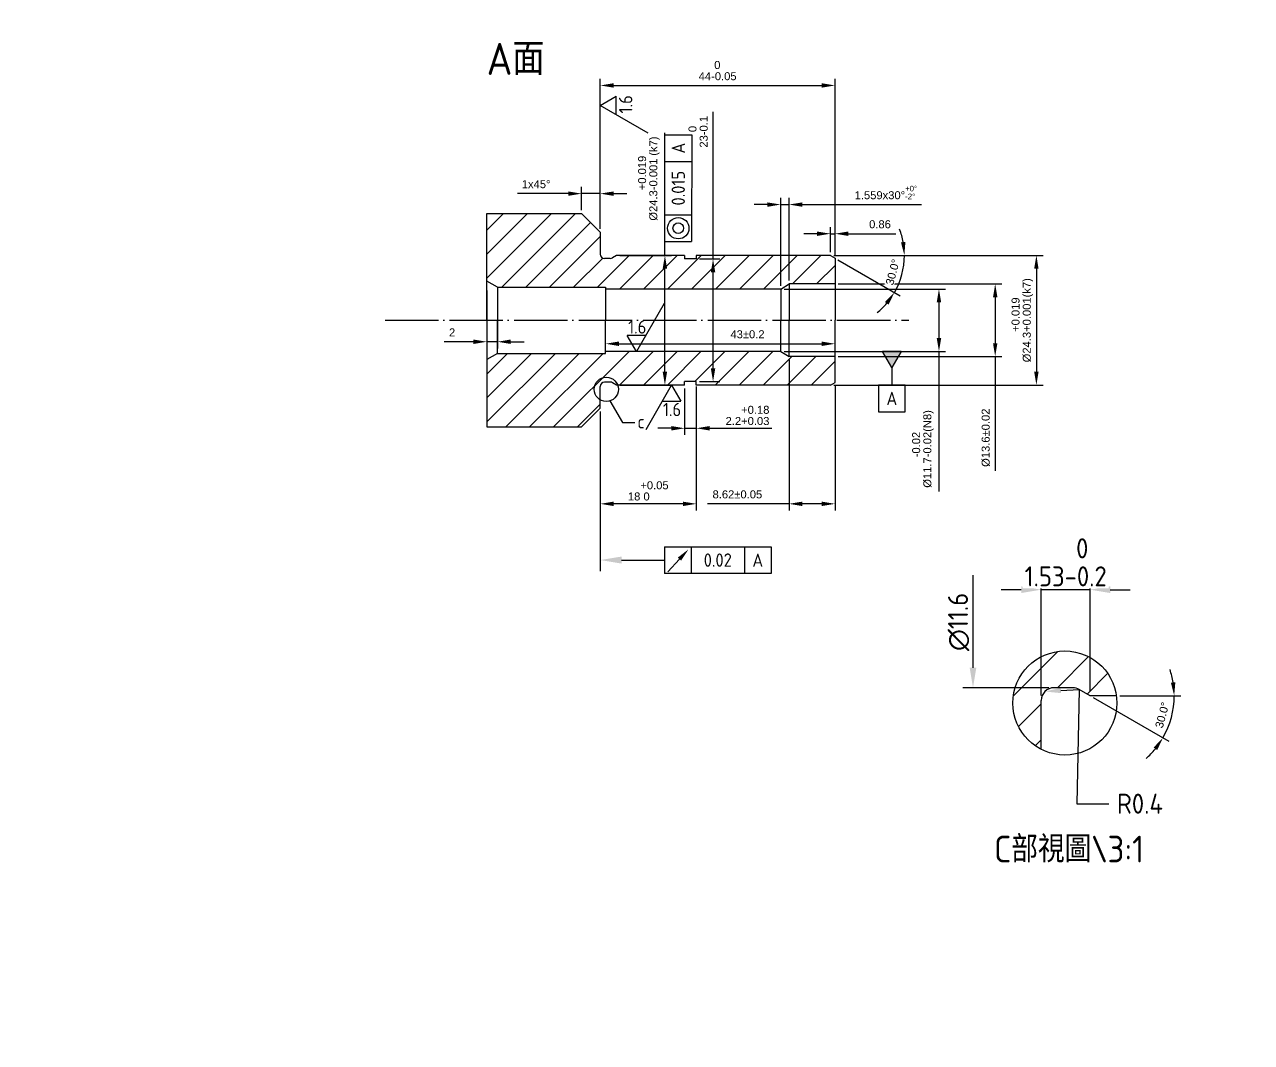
# Model space of a CAD drawing. Header units: millimetres. Extents: x -1183 to 2432, y -404 to 1213.
# Drawn here: x 58.1 to 288.1, y 381 to 571.8 of the extents above; entities that cross this region are included whole.
import ezdxf
from ezdxf import colors
from ezdxf.entities.mleader import LeaderData, LeaderLine
from ezdxf.math import Vec2, Vec3

# ---------------------------------------------------------------- set-up
doc = ezdxf.new("R2010")
doc.units = ezdxf.units.MM
doc.linetypes.add('c10', pattern=[12, 10, -1, 0, -1])
for name, color, linetype in [('c10', 1, 'c10'), ('文字', 2, 'Continuous'), ('標註', 3, 'Continuous'), ('細實線', 4, 'Continuous')]:
    doc.layers.add(name, color=color, linetype=linetype)
doc.styles.get("Standard").update_dxf_attribs({"font": 'isocp.shx', "height": 5, "bigfont": 'chineset.shx'})
doc.styles.add('可註解', font='arial.ttf')
doc.dimstyles.new('ISO-25', dxfattribs={"dimtxt": 1.5, "dimasz": 2.5, "dimexe": 1.25, "dimexo": 0.625, "dimgap": 1, "dimtad": 1, "dimdec": 3, "dimdsep": 46, "dimtxsty": '可註解', "dimcen": 2.5, "dimclrd": 3, "dimclre": 3, "dimclrt": 3, "dimadec": 1, "dimazin": 0, "dimtfac": 1, "dimtdec": 3, "dimtmove": 0, "dimatfit": 3, "dimfxl": 1, "dimtfill": 1, "dimtfillclr": 256, "dimarcsym": 0})
pattern_1 = [(45, (-10.52, 198.3113), (-2.245064, 2.245064), [])]

# ---------------------------------------------------------------- blocks, each defined once
blk = doc.blocks.new('*D77')
at = {"layer": '標註', "color": 3, "lineweight": -2, "transparency": 16777216}
for p, q in [((209.18, 529.12), (209.18, 533.82)), ((210.04, 528.62), (210.04, 533.82)), ((206.68, 532.57), (204.18, 532.57)), ((209.18, 532.57), (210.04, 532.57)), ((212.54, 532.57), (221.41, 532.57))]:
    blk.add_line(p, q, dxfattribs=at)
at = {"layer": '標註', "color": 3, "transparency": 16777216}
for points in [[(206.68, 532.98), (206.68, 532.15), (209.18, 532.57)], [(212.54, 532.98), (212.54, 532.15), (210.04, 532.57)]]:
    blk.add_solid(points, dxfattribs=at)
at = {"layer": '標註', "color": 3, "transparency": 16777216, "insert": (218.47, 534.33), "char_height": 1.5, "attachment_point": 5, "style": '可註解', "bg_fill": 3, "box_fill_scale": 1.1, "bg_fill_color": 256, "bg_fill_true_color": 13158600, "bg_fill_transparency": 0}
blk.add_mtext('0.86', dxfattribs=at)
blk = doc.blocks.new('*D78')
at = {"layer": '標註', "color": 3, "lineweight": -2, "transparency": 16777216}
for p, q in [((199.86, 522.82), (199.86, 539.28)), ((201.42, 523.77), (201.42, 539.28)), ((197.36, 538.03), (194.86, 538.03)), ((199.86, 538.03), (201.42, 538.03)), ((203.92, 538.03), (226.24, 538.03))]:
    blk.add_line(p, q, dxfattribs=at)
at = {"layer": '標註', "color": 3, "transparency": 16777216}
for points in [[(197.36, 538.44), (197.36, 537.61), (199.86, 538.03)], [(203.92, 538.44), (203.92, 537.61), (201.42, 538.03)]]:
    blk.add_solid(points, dxfattribs=at)
at = {"layer": '標註', "color": 3, "transparency": 16777216, "insert": (219.58, 540.28), "char_height": 1.5, "attachment_point": 5, "style": '可註解', "bg_fill": 3, "box_fill_scale": 1.1, "bg_fill_color": 256, "bg_fill_true_color": 13158600, "bg_fill_transparency": 0}
blk.add_mtext('1.559x30%%D{\\H0.7x;\\S+0%%D^ -2%%D;}', dxfattribs=at)
blk = doc.blocks.new('*D79')
at = {"layer": '標註', "color": 3, "lineweight": -2, "transparency": 16777216}
for p, q in [((166.04, 533.47), (166.04, 561.61)), ((210.04, 528.62), (210.04, 561.61)), ((168.54, 560.36), (207.54, 560.36))]:
    blk.add_line(p, q, dxfattribs=at)
at = {"layer": '標註', "color": 3, "transparency": 16777216}
for points in [[(168.54, 560.77), (168.54, 559.94), (166.04, 560.36)], [(207.54, 560.77), (207.54, 559.94), (210.04, 560.36)]]:
    blk.add_solid(points, dxfattribs=at)
at = {"layer": '標註', "color": 3, "transparency": 16777216, "insert": (188.04, 563.14), "char_height": 1.5, "attachment_point": 5, "style": '可註解', "bg_fill": 3, "box_fill_scale": 1.1, "bg_fill_color": 256, "bg_fill_true_color": 13158600, "bg_fill_transparency": 0}
blk.add_mtext('44\\S 0^ -0.05;', dxfattribs=at)
blk = doc.blocks.new('*D80')
at = {"layer": '標註', "color": 3, "lineweight": -2, "transparency": 16777216}
for p, q in [((162.54, 536.97), (162.54, 541.33)), ((166.04, 533.47), (166.04, 541.33)), ((160.04, 540.08), (150.52, 540.08)), ((166.04, 540.08), (162.54, 540.08)), ((168.54, 540.08), (171.04, 540.08))]:
    blk.add_line(p, q, dxfattribs=at)
at = {"layer": '標註', "color": 3, "transparency": 16777216}
for points in [[(160.04, 540.49), (160.04, 539.66), (162.54, 540.08)], [(168.54, 540.49), (168.54, 539.66), (166.04, 540.08)]]:
    blk.add_solid(points, dxfattribs=at)
at = {"layer": '標註', "color": 3, "transparency": 16777216, "insert": (154.03, 541.84), "char_height": 1.5, "attachment_point": 5, "style": '可註解', "bg_fill": 3, "box_fill_scale": 1.1, "bg_fill_color": 256, "bg_fill_true_color": 13158600, "bg_fill_transparency": 0}
blk.add_mtext('1x45%%D', dxfattribs=at)
blk = doc.blocks.new('*D81')
at = {"layer": '標註', "color": 3, "lineweight": -2, "transparency": 16777216}
for p, q in [((184.04, 503.9), (184.04, 494.85)), ((181.84, 503.57), (181.84, 494.85)), ((179.34, 496.1), (176.84, 496.1)), ((181.84, 496.1), (184.04, 496.1)), ((186.54, 496.1), (198.23, 496.1))]:
    blk.add_line(p, q, dxfattribs=at)
at = {"layer": '標註', "color": 3, "transparency": 16777216}
for points in [[(179.34, 496.52), (179.34, 495.68), (181.84, 496.1)], [(186.54, 496.52), (186.54, 495.68), (184.04, 496.1)]]:
    blk.add_solid(points, dxfattribs=at)
at = {"layer": '標註', "color": 3, "transparency": 16777216, "insert": (193.64, 498.51), "char_height": 1.5, "attachment_point": 5, "style": '可註解', "bg_fill": 3, "box_fill_scale": 1.1, "bg_fill_color": 256, "bg_fill_true_color": 13158600, "bg_fill_transparency": 0}
blk.add_mtext('2.2\\S+0.18^ +0.03;', dxfattribs=at)
blk = doc.blocks.new('*D82')
at = {"layer": '標註', "color": 3, "lineweight": -2, "transparency": 16777216}
for p, q in [((184.04, 503.57), (184.04, 480.69)), ((166.04, 499.22), (166.04, 480.69)), ((181.54, 481.94), (168.54, 481.94))]:
    blk.add_line(p, q, dxfattribs=at)
at = {"layer": '標註', "color": 3, "transparency": 16777216}
for points in [[(168.54, 482.35), (168.54, 481.52), (166.04, 481.94)], [(181.54, 482.35), (181.54, 481.52), (184.04, 481.94)]]:
    blk.add_solid(points, dxfattribs=at)
at = {"layer": '標註', "color": 3, "transparency": 16777216, "insert": (175.04, 484.36), "char_height": 1.5, "attachment_point": 5, "style": '可註解', "bg_fill": 3, "box_fill_scale": 1.1, "bg_fill_color": 256, "bg_fill_true_color": 13158600, "bg_fill_transparency": 0}
blk.add_mtext('18\\S+0.05^  0;', dxfattribs=at)
blk = doc.blocks.new('*D83')
at = {"layer": '標註', "color": 3, "lineweight": -2, "transparency": 16777216}
for p, q in [((201.42, 508.92), (201.42, 480.69)), ((210.04, 504.07), (210.04, 480.69)), ((201.42, 481.94), (186.17, 481.94)), ((207.54, 481.94), (203.92, 481.94))]:
    blk.add_line(p, q, dxfattribs=at)
at = {"layer": '標註', "color": 3, "transparency": 16777216}
for points in [[(203.92, 482.35), (203.92, 481.52), (201.42, 481.94)], [(207.54, 482.35), (207.54, 481.52), (210.04, 481.94)]]:
    blk.add_solid(points, dxfattribs=at)
at = {"layer": '標註', "color": 3, "transparency": 16777216, "insert": (191.74, 483.7), "char_height": 1.5, "width": 12.7025, "attachment_point": 5, "style": '可註解', "bg_fill": 3, "box_fill_scale": 1.1, "bg_fill_color": 256, "bg_fill_true_color": 13158600, "bg_fill_transparency": 0}
blk.add_mtext('8.62±0.05', dxfattribs=at)
blk = doc.blocks.new('*D84')
at = {"layer": '標註', "color": 3, "lineweight": -2, "transparency": 16777216}
for p, q in [((167.04, 511.12), (167.04, 513.19)), ((210.04, 510.17), (210.04, 513.19)), ((169.54, 511.94), (207.54, 511.94))]:
    blk.add_line(p, q, dxfattribs=at)
at = {"layer": '標註', "color": 3, "transparency": 16777216}
for points in [[(169.54, 512.36), (169.54, 511.52), (167.04, 511.94)], [(207.54, 512.36), (207.54, 511.52), (210.04, 511.94)]]:
    blk.add_solid(points, dxfattribs=at)
at = {"layer": '標註', "color": 3, "transparency": 16777216, "insert": (193.64, 513.71), "char_height": 1.5, "attachment_point": 5, "style": '可註解', "bg_fill": 3, "box_fill_scale": 1.1, "bg_fill_color": 256, "bg_fill_true_color": 13158600, "bg_fill_transparency": 0}
blk.add_mtext('43±0.2', dxfattribs=at)
blk = doc.blocks.new('*D85')
at = {"layer": '標註', "color": 3, "lineweight": -2, "transparency": 16777216}
for p, q in [((144.78, 521.92), (144.78, 511.07)), ((146.78, 521.92), (146.78, 511.07)), ((142.28, 512.32), (136.78, 512.32)), ((146.78, 512.32), (144.78, 512.32)), ((149.28, 512.32), (151.78, 512.32))]:
    blk.add_line(p, q, dxfattribs=at)
at = {"layer": '標註', "color": 3, "transparency": 16777216}
for points in [[(142.28, 512.74), (142.28, 511.9), (144.78, 512.32)], [(149.28, 512.74), (149.28, 511.9), (146.78, 512.32)]]:
    blk.add_solid(points, dxfattribs=at)
at = {"layer": '標註', "color": 3, "transparency": 16777216, "insert": (138.28, 514.07), "char_height": 1.5, "attachment_point": 5, "style": '可註解', "bg_fill": 3, "box_fill_scale": 1.1, "bg_fill_color": 256, "bg_fill_true_color": 13158600, "bg_fill_transparency": 0}
blk.add_mtext('2', dxfattribs=at)
blk = doc.blocks.new('*D86')
at = {"layer": '標註', "color": 3, "lineweight": -2, "transparency": 16777216}
for p, q in [((178.16, 528.5), (178.16, 551.48)), ((169.72, 528.5), (179.41, 528.5)), ((178.16, 506.7), (178.16, 526)), ((169.72, 504.2), (179.41, 504.2))]:
    blk.add_line(p, q, dxfattribs=at)
at = {"layer": '標註', "color": 3, "transparency": 16777216}
for points in [[(177.74, 526), (178.57, 526), (178.16, 528.5)], [(177.74, 506.7), (178.57, 506.7), (178.16, 504.2)]]:
    blk.add_solid(points, dxfattribs=at)
at = {"layer": '標註', "color": 3, "transparency": 16777216, "insert": (175.16, 542.9), "char_height": 1.5, "attachment_point": 5, "rotation": 90, "style": '可註解', "bg_fill": 3, "box_fill_scale": 1.1, "bg_fill_color": 256, "bg_fill_true_color": 13158600, "bg_fill_transparency": 0}
blk.add_mtext('%%C24.3\\S+0.019^ -0.001;(k7)', dxfattribs=at)
blk = doc.blocks.new('*D87')
at = {"layer": '標註', "color": 3, "lineweight": -2, "transparency": 16777216}
for p, q in [((187.18, 527.85), (187.18, 555.38)), ((184.66, 527.85), (188.43, 527.85)), ((187.18, 507.35), (187.18, 525.35)), ((184.66, 504.85), (188.43, 504.85))]:
    blk.add_line(p, q, dxfattribs=at)
at = {"layer": '標註', "color": 3, "transparency": 16777216}
for points in [[(186.77, 525.35), (187.6, 525.35), (187.18, 527.85)], [(186.77, 507.35), (187.6, 507.35), (187.18, 504.85)]]:
    blk.add_solid(points, dxfattribs=at)
at = {"layer": '標註', "color": 3, "transparency": 16777216, "insert": (184.39, 551.67), "char_height": 1.5, "attachment_point": 5, "rotation": 90, "style": '可註解', "bg_fill": 3, "box_fill_scale": 1.1, "bg_fill_color": 256, "bg_fill_true_color": 13158600, "bg_fill_transparency": 0}
blk.add_mtext('23\\S 0^ -0.1;', dxfattribs=at)
blk = doc.blocks.new('*D88')
at = {"layer": '標註', "color": 3, "lineweight": -2, "transparency": 16777216}
for p, q in [((200.48, 522.2), (230.77, 522.2)), ((229.52, 519.7), (229.52, 513)), ((200.48, 510.5), (230.77, 510.5)), ((229.52, 510.5), (229.52, 484.24))]:
    blk.add_line(p, q, dxfattribs=at)
at = {"layer": '標註', "color": 3, "transparency": 16777216}
for points in [[(229.1, 519.7), (229.94, 519.7), (229.52, 522.2)], [(229.1, 513), (229.94, 513), (229.52, 510.5)]]:
    blk.add_solid(points, dxfattribs=at)
at = {"layer": '標註', "color": 3, "transparency": 16777216, "insert": (226.52, 492.23), "char_height": 1.5, "attachment_point": 5, "rotation": 90, "style": '可註解', "bg_fill": 3, "box_fill_scale": 1.1, "bg_fill_color": 256, "bg_fill_true_color": 13158600, "bg_fill_transparency": 0}
blk.add_mtext('%%C11.7\\S-0.02^ -0.02;(N8)', dxfattribs=at)
blk = doc.blocks.new('*D89')
at = {"layer": '標註', "color": 3, "lineweight": -2, "transparency": 16777216}
for p, q in [((210.66, 523.15), (241.31, 523.15)), ((240.06, 520.65), (240.06, 512.05)), ((210.66, 509.55), (241.31, 509.55)), ((240.06, 509.55), (240.06, 488.14))]:
    blk.add_line(p, q, dxfattribs=at)
at = {"layer": '標註', "color": 3, "transparency": 16777216}
for points in [[(239.65, 520.65), (240.48, 520.65), (240.06, 523.15)], [(239.65, 512.05), (240.48, 512.05), (240.06, 509.55)]]:
    blk.add_solid(points, dxfattribs=at)
at = {"layer": '標註', "color": 3, "transparency": 16777216, "insert": (238.3, 494.33), "char_height": 1.5, "attachment_point": 5, "rotation": 90, "style": '可註解', "bg_fill": 3, "box_fill_scale": 1.1, "bg_fill_color": 256, "bg_fill_true_color": 13158600, "bg_fill_transparency": 0}
blk.add_mtext('%%C13.6±0.02', dxfattribs=at)
blk = doc.blocks.new('*D90')
at = {"layer": '標註', "color": 3, "lineweight": -2, "transparency": 16777216}
for p, q in [((209.8, 528.5), (249.03, 528.5)), ((247.78, 526), (247.78, 506.7)), ((209.8, 504.2), (249.03, 504.2))]:
    blk.add_line(p, q, dxfattribs=at)
at = {"layer": '標註', "color": 3, "transparency": 16777216}
for points in [[(247.36, 526), (248.19, 526), (247.78, 528.5)], [(247.36, 506.7), (248.19, 506.7), (247.78, 504.2)]]:
    blk.add_solid(points, dxfattribs=at)
at = {"layer": '標註', "color": 3, "transparency": 16777216, "insert": (245.15, 516.35), "char_height": 1.5, "attachment_point": 5, "rotation": 90, "style": '可註解', "bg_fill": 3, "box_fill_scale": 1.1, "bg_fill_color": 256, "bg_fill_true_color": 13158600, "bg_fill_transparency": 0}
blk.add_mtext('%%C24.3\\S+0.019^ +0.001;(k7)', dxfattribs=at)
blk = doc.blocks.new('*D91')
at = {"layer": '標註', "color": 3, "lineweight": -2, "transparency": 16777216}
for p, q in [((209.8, 528.5), (224.29, 528.5)), ((210.58, 527.69), (222.27, 520.94))]:
    blk.add_line(p, q, dxfattribs=at)
for start, end in [(10.3469, 20.6938), (330, 0), (309.3062, 319.6531)]:
    blk.add_arc((209.18, 528.5), 13.86, start, end, dxfattribs=at)
at = {"layer": '標註', "color": 3, "transparency": 16777216}
for points in [[(223.23, 531.02), (222.4, 530.95), (223.04, 528.5)], [(219.4, 519.76), (220.08, 519.28), (221.18, 521.56)]]:
    blk.add_solid(points, dxfattribs=at)
at = {"layer": '標註', "color": 3, "transparency": 16777216, "insert": (220.86, 525.37), "char_height": 1.5, "attachment_point": 5, "rotation": 75, "style": '可註解', "bg_fill": 3, "box_fill_scale": 1.1, "bg_fill_color": 256, "bg_fill_true_color": 13158600, "bg_fill_transparency": 0}
blk.add_mtext('30.0°', dxfattribs=at)
blk = doc.blocks.new('*D92')
at = {"layer": '標註', "color": 3, "lineweight": -2, "transparency": 16777216}
for p, q in [((258.4, 445.65), (272.58, 437.46)), ((263.4, 445.96), (274.86, 445.96))]:
    blk.add_line(p, q, dxfattribs=at)
for start, end in [(9.1066, 18.2131), (330, 360), (311.7869, 320.8934)]:
    blk.add_arc((257.86, 445.96), 15.75, start, end, dxfattribs=at)
at = {"layer": '標註', "color": 3, "transparency": 16777216}
for points in [[(273.82, 448.48), (272.99, 448.42), (273.61, 445.96)], [(269.74, 436.26), (270.42, 435.79), (271.5, 438.09)]]:
    blk.add_solid(points, dxfattribs=at)
at = {"layer": '標註', "color": 3, "transparency": 16777216, "insert": (271.36, 442.34), "char_height": 1.5, "attachment_point": 5, "rotation": 75, "style": '可註解', "bg_fill": 3, "box_fill_scale": 1.1, "bg_fill_color": 256, "bg_fill_true_color": 13158600, "bg_fill_transparency": 0}
blk.add_mtext('30.0°', dxfattribs=at)

msp = doc.modelspace()

# ---------------------------------------------------------------- hatches: boundary and pattern name
at = {"layer": '細實線'}
h = msp.add_hatch(dxfattribs=at)
h.set_pattern_fill('ANSI31', color=256)
h.set_pattern_definition([(45, (54.0305, 380.4854), (-2.245064, 2.245064), [])])
h.paths.add_polyline_path([(366.619, 529.8612), (356.399, 534.8459), (348.359, 534.8459), (346.359, 532.8459), (346.359, 528.7459, -0.41421356), (345.559, 527.9459), (345.192, 527.9459), (344.466, 527.9459, -0.1316525), (344.066, 528.0531), (343.299, 528.4959), (330.559, 528.4959), (330.559, 527.8459), (328.359, 527.8459), (328.359, 528.4959), (303.219, 528.4959), (302.359, 527.9994), (302.359, 523.1459), (310.979, 523.1459), (312.5379, 522.1959), (345.359, 522.1959), (345.359, 522.5459), (365.619, 522.5459), (366.619, 523.1232)])
h.paths.add_polyline_path([(366.619, 509.5685), (365.619, 510.1459), (345.359, 510.1459), (345.359, 510.4959), (312.5379, 510.4959), (310.979, 509.5459), (302.359, 509.5459), (302.359, 504.6924), (303.219, 504.1959), (328.359, 504.1959), (328.359, 504.8459), (330.559, 504.8459), (330.559, 504.1959), (343.299, 504.1959), (344.066, 504.6387, -0.1316525), (344.466, 504.7459), (345.192, 504.7459), (345.559, 504.7459, -0.41421356), (346.359, 503.9459), (346.359, 499.8459), (348.359, 497.8459), (356.399, 497.8459), (366.619, 502.8305)])
h.paths.add_polyline_path([(208.0671, 450.894), (208.0671, 458.6991), (204.5238, 458.6991), (204.5238, 450.894)], flags=9)
h.paths.add_polyline_path([(213.6696, 458.7884), (225.9447, 458.7884), (225.9447, 465.6027), (213.6696, 465.6027)], flags=9)
h.paths.add_polyline_path([(172.3893, 495.4873), (174.4799, 495.4873), (174.4799, 498.4185), (172.3893, 498.4185)], flags=9)
h.paths.add_polyline_path([(375.3247, 658.9849), (383.625, 658.9849), (383.625, 666.2359), (375.3247, 666.2359)], flags=9)
h.paths.add_polyline_path([(363.2057, 668.593), (394.8554, 668.593), (394.8554, 676.3778), (363.2057, 676.3778)], flags=9)
h.paths.add_polyline_path([(345.5305, 658.9854), (352.5305, 658.9854), (352.5305, 665.9854), (345.5305, 665.9854)], flags=9)
h.paths.add_polyline_path([(312.427, 658.7783), (325.6341, 658.7783), (325.6341, 665.9874), (312.427, 665.9874)], flags=9)
h.paths.add_polyline_path([(282.3804, 658.9829), (295.6807, 658.9829), (295.6807, 666.2359), (282.3804, 666.2359)], flags=9)
h.paths.add_polyline_path([(336.2057, 668.5935), (361.8554, 668.5935), (361.8554, 676.3517), (336.2057, 676.3517)], flags=9)
h.paths.add_polyline_path([(307.8336, 668.5935), (330.2275, 668.5935), (330.2275, 676.3517), (307.8336, 676.3517)], flags=9)
h.paths.add_polyline_path([(280.675, 668.7783), (297.3861, 668.7783), (297.3861, 675.9874), (280.675, 675.9874)], flags=9)
h.paths.add_polyline_path([(258.041, 658.9437), (270.0201, 658.9437), (270.0201, 666.0271), (258.041, 666.0271)], flags=9)
h.paths.add_polyline_path([(258.093, 668.7001), (269.968, 668.7001), (269.968, 676.0623), (258.093, 676.0623)], flags=9)
h.paths.add_polyline_path([(228.1972, 663.8002), (249.8639, 663.8002), (249.8639, 671.1312), (228.1972, 671.1312)], flags=9)
h.paths.add_polyline_path([(201.6213, 658.7783), (217.3284, 658.7783), (217.3284, 665.9874), (201.6213, 665.9874)], flags=9)
h.paths.add_polyline_path([(193.2057, 668.593), (224.8554, 668.593), (224.8554, 676.3778), (193.2057, 676.3778)], flags=9)
h.paths.add_polyline_path([(173.0305, 658.9834), (185.0305, 658.9834), (185.0305, 665.9874), (173.0305, 665.9874)], flags=9)
h.paths.add_polyline_path([(140.677, 658.7783), (157.3841, 658.7783), (157.3841, 665.9874), (140.677, 665.9874)], flags=9)
h.paths.add_polyline_path([(110.677, 658.7783), (127.3841, 658.7783), (127.3841, 665.9874), (110.677, 665.9874)], flags=9)
h.paths.add_polyline_path([(166.2057, 668.5935), (191.8554, 668.5935), (191.8554, 676.3517), (166.2057, 676.3517)], flags=9)
h.paths.add_polyline_path([(137.8336, 668.5935), (160.2275, 668.5935), (160.2275, 676.3517), (137.8336, 676.3517)], flags=9)
h.paths.add_polyline_path([(110.675, 668.7783), (127.3861, 668.7783), (127.3861, 675.9874), (110.675, 675.9874)], flags=9)
h.paths.add_polyline_path([(88.041, 658.9437), (100.0201, 658.9437), (100.0201, 666.0271), (88.041, 666.0271)], flags=9)
h.paths.add_polyline_path([(88.093, 668.7001), (99.968, 668.7001), (99.968, 676.0623), (88.093, 676.0623)], flags=9)
h.paths.add_polyline_path([(58.1451, 663.7645), (79.916, 663.7645), (79.916, 671.0271), (58.1451, 671.0271)], flags=9)
h.paths.add_polyline_path([(460.0719, 381.091), (469.0254, 381.091), (469.0254, 390.0445), (460.0719, 390.0445)], flags=9)
h.paths.add_polyline_path([(448.2346, 381.1045), (462.6096, 381.1045), (462.6096, 389.8604), (448.2346, 389.8604)], flags=9)
h.paths.add_polyline_path([(445.7805, 391.7778), (472.2805, 391.7778), (472.2805, 399.2359), (445.7805, 399.2359)], flags=9)
h.paths.add_polyline_path([(402.9218, 381.2854), (415.1393, 381.2854), (415.1393, 388.1029), (402.9218, 388.1029)], flags=9)
h.paths.add_polyline_path([(426.9233, 380.9854), (441.1378, 380.9854), (441.1378, 389.9854), (426.9233, 389.9854)], flags=9)
h.paths.add_polyline_path([(376.9055, 381.2354), (391.1555, 381.2354), (391.1555, 389.7354), (376.9055, 389.7354)], flags=9)
h.paths.add_polyline_path([(426.718, 390.9711), (441.343, 390.9711), (441.343, 399.8747), (426.718, 399.8747)], flags=9)
h.paths.add_polyline_path([(404.5305, 391.2854), (413.5305, 391.2854), (413.5305, 399.6854), (404.5305, 399.6854)], flags=9)
h.paths.add_polyline_path([(376.968, 390.9824), (391.093, 390.9824), (391.093, 399.7383), (376.968, 399.7383)], flags=9)
h.paths.add_polyline_path([(446.093, 400.9635), (471.968, 400.9635), (471.968, 409.7573), (446.093, 409.7573)], flags=9)
h.paths.add_polyline_path([(426.6437, 401.0179), (441.4174, 401.0179), (441.4174, 409.7354), (426.6437, 409.7354)], flags=9)
h.paths.add_polyline_path([(395.843, 401.0631), (422.218, 401.0631), (422.218, 409.8604), (395.843, 409.8604)], flags=9)
h.paths.add_polyline_path([(376.7259, 400.901), (391.3352, 400.901), (391.3352, 409.9448), (376.7259, 409.9448)], flags=9)
h.paths.add_polyline_path([(448.9504, 411.2848), (469.1107, 411.2848), (469.1107, 419.986), (448.9504, 419.986)], flags=9)
h.paths.add_polyline_path([(427.4055, 411.0351), (440.6555, 411.0351), (440.6555, 419.7354), (427.4055, 419.7354)], flags=9)
h.paths.add_polyline_path([(406.0742, 411.2848), (411.9869, 411.2848), (411.9869, 419.986), (406.0742, 419.986)], flags=9)
h.paths.add_polyline_path([(377.1108, 410.9854), (390.9503, 410.9854), (390.9503, 419.9854), (377.1108, 419.9854)], flags=9)
h.paths.add_polyline_path([(380.9055, 420.9342), (467.1555, 420.9342), (467.1555, 429.9116), (380.9055, 429.9116)], flags=9)
h = msp.add_hatch(dxfattribs=at)
h.set_pattern_fill('ANSI31', color=256)
h.set_pattern_definition(pattern_1)
h.paths.add_polyline_path([(144.7779, 536.3459), (144.7779, 523.7006), (146.7779, 522.5459), (167.0379, 522.5459), (167.0379, 522.1959), (199.859, 522.1959), (201.4179, 523.1459), (210.0379, 523.1459), (210.0379, 527.9994), (209.1779, 528.4959), (184.0379, 528.4959), (184.0379, 527.8459), (181.8379, 527.8459), (181.8379, 528.4959), (169.0979, 528.4959), (168.3309, 528.0531, -0.1316525), (167.9309, 527.9459), (167.2049, 527.9459), (166.8379, 527.9459, -0.41421356), (166.0379, 528.7459), (166.0379, 532.8459), (162.5379, 536.3459)])
h = msp.add_hatch(dxfattribs=at)
h.set_pattern_fill('ANSI31', color=256)
h.set_pattern_definition(pattern_1)
h.paths.add_polyline_path([(162.5379, 496.3459), (166.0379, 499.8459), (166.0379, 503.9459, -0.41421356), (166.8379, 504.7459), (167.2049, 504.7459), (167.9309, 504.7459, -0.1316525), (168.3309, 504.6387), (169.0979, 504.1959), (181.8379, 504.1959), (181.8379, 504.8459), (184.0379, 504.8459), (184.0379, 504.1959), (209.1779, 504.1959), (210.0379, 504.6924), (210.0379, 509.5459), (201.4179, 509.5459), (199.859, 510.4959), (167.0379, 510.4959), (167.0379, 510.1459), (146.7779, 510.1459), (144.7779, 508.9912), (144.7779, 496.3459)])

# ---------------------------------------------------------------- linework, layer by layer
for p, q in [((144.7779, 516.3459), (144.7779, 536.3459)), ((144.7779, 536.3459), (162.5379, 536.3459)), ((162.5379, 536.3459), (166.0379, 532.8459)), ((166.0379, 532.8459), (166.0379, 528.7459)), ((167.2049, 527.9459), (166.8379, 527.9459)), ((167.9309, 527.9459), (167.2049, 527.9459)), ((169.0979, 528.4959), (168.3309, 528.0531)), ((181.8379, 528.4959), (169.0979, 528.4959)), ((181.8379, 528.4959), (181.8379, 527.8459)), ((184.0379, 527.8459), (181.8379, 527.8459)), ((184.0379, 528.4959), (184.0379, 527.8459)), ((209.1779, 528.4959), (184.0379, 528.4959)), ((209.1779, 528.4959), (210.0379, 527.9994)), ((210.0379, 527.9994), (210.0379, 516.3459)), ((146.7779, 522.5459), (144.7779, 523.7006)), ((146.7779, 522.5459), (146.7779, 516.3459)), ((146.7779, 522.5459), (167.0379, 522.5459)), ((167.0379, 522.5459), (167.0379, 516.3459)), ((199.859, 522.1959), (167.0379, 522.1959)), ((199.859, 522.1959), (201.4179, 523.1459)), ((199.859, 522.1959), (199.859, 516.3459)), ((210.0379, 523.1459), (201.4179, 523.1459)), ((201.4179, 523.1459), (201.4179, 516.3459)), ((144.7779, 516.3459), (144.7779, 496.3459)), ((146.7779, 510.1459), (146.7779, 516.3459)), ((167.0379, 510.1459), (167.0379, 516.3459)), ((199.859, 510.4959), (199.859, 516.3459)), ((201.4179, 509.5459), (201.4179, 516.3459)), ((210.0379, 504.6924), (210.0379, 516.3459)), ((199.859, 510.4959), (167.0379, 510.4959)), ((199.859, 510.4959), (201.4179, 509.5459)), ((146.7779, 510.1459), (144.7779, 508.9912)), ((146.7779, 510.1459), (167.0379, 510.1459)), ((210.0379, 509.5459), (201.4179, 509.5459)), ((166.0379, 499.8459), (166.0379, 503.9459)), ((167.2049, 504.7459), (166.8379, 504.7459)), ((167.9309, 504.7459), (167.2049, 504.7459)), ((169.0979, 504.1959), (168.3309, 504.6387)), ((181.8379, 504.1959), (169.0979, 504.1959)), ((181.8379, 504.1959), (181.8379, 504.8459)), ((184.0379, 504.8459), (181.8379, 504.8459)), ((184.0379, 504.1959), (184.0379, 504.8459)), ((209.1779, 504.1959), (184.0379, 504.1959)), ((209.1779, 504.1959), (210.0379, 504.6924)), ((162.5379, 496.3459), (166.0379, 499.8459)), ((144.7779, 496.3459), (162.5379, 496.3459)), ((254.5997, 447.4703), (251.0811, 447.4703)), ((257.8611, 445.9586), (255.7997, 447.1488)), ((248.6811, 435.9258), (248.6811, 445.0703)), ((262.7765, 445.9586), (257.8611, 445.9586))]:
    msp.add_line(p, q)
for centre, radius, start, end in [((166.8379, 528.7459), 0.8, 180, 270), ((167.9309, 528.7459), 0.8, 270, 300), ((166.8379, 503.9459), 0.8, 90, 180), ((167.9309, 503.9459), 0.8, 60, 90), ((251.0811, 445.0703), 2.4, 90, 180), ((254.5997, 445.0703), 2.4, 60, 90)]:
    msp.add_arc(centre, radius, start, end)
at = {"layer": 'c10'}
msp.add_line((125.7077, 516.3459), (223.8758, 516.3459), dxfattribs=at)
at = {"layer": '文字', "linetype": 'ByBlock', "lineweight": -2}
msp.add_lwpolyline([(180.8847, 471.5771), (178.7049, 469.2136)], dxfattribs=at)
at = {"layer": '文字'}
msp.add_solid([(180.5784, 471.8596), (182.5796, 473.4148), (181.191, 471.2946)], dxfattribs=at)
at = {"layer": '標註', "color": 3}
for p, q in [((235.9003, 451.2203), (235.9003, 468.5626)), ((248.6811, 446.0078), (248.6811, 467.7221)), ((257.8611, 446.8961), (257.8611, 467.7221)), ((244.9311, 465.8471), (241.1811, 465.8471)), ((257.8611, 465.8471), (248.6811, 465.8471)), ((261.6111, 465.8471), (265.3611, 465.8471)), ((250.1436, 447.4703), (234.0253, 447.4703))]:
    msp.add_line(p, q, dxfattribs=at)
for points in [[(244.9311, 466.4721), (244.9311, 465.2221), (248.6811, 465.8471)], [(261.6111, 466.4721), (261.6111, 465.2221), (257.8611, 465.8471)], [(235.2753, 451.2203), (236.5253, 451.2203), (235.9003, 447.4703)]]:
    msp.add_solid(points, dxfattribs=at)
at = {"layer": '細實線'}
for p, q in [((178.0661, 473.9013), (183.0661, 473.9013)), ((178.0661, 473.9013), (178.0661, 468.9013)), ((183.0661, 473.9013), (183.0661, 468.876)), ((183.0661, 473.9013), (193.0661, 473.9013)), ((193.0661, 473.9013), (193.0661, 468.876)), ((193.0661, 473.9013), (198.0661, 473.9013)), ((198.0661, 473.9013), (198.0661, 468.876)), ((198.0661, 468.876), (178.0661, 468.9013))]:
    msp.add_line(p, q, dxfattribs=at)
at = {"layer": '細實線', "linetype": 'Continuous'}
for p, q in [((243.4642, 445.9558), (251.7714, 454.263)), ((251.7139, 447.4703), (257.5409, 453.2972)), ((257.2755, 446.2967), (261.1364, 450.1575)), ((244.43, 440.1863), (248.6811, 444.4375)), ((247.5697, 436.5909), (248.6811, 437.7023))]:
    msp.add_line(p, q, dxfattribs=at)
at = {"layer": '細實線'}
msp.add_circle((253.1206, 444.6066), 9.7501, dxfattribs=at)

# ---------------------------------------------------------------- texts
at = {"layer": '文字'}
for s, width, insert, char_height, attachment_point in [('A面', 44.789618, (144.7466, 568.3409), 6, 1), ('0.02', 10, (188.0661, 471.3981), 2.5, 5), ('A', 5, (195.5661, 471.376), 2.5, 5), ('C部視圖\\\\3:1', 34.433369, (239.8485, 419.7347), 5, 1)]:
    msp.add_mtext_dynamic_manual_height_columns(s, width=width, gutter_width=12.5, heights=[0], dxfattribs=dict(at, insert=insert, char_height=char_height, attachment_point=attachment_point))
at = {"layer": '標註', "color": 3}
msp.add_text('∅11.6', height=3.75, rotation=90, dxfattribs=at).set_placement((234.9628, 454.3609))

# ---------------------------------------------------------------- leaders
at = {"layer": '細實線'}
ml = msp.add_multileader_mtext('Standard', dxfattribs=at)
ml.set_content('', color=256)
ml.set_leader_properties()
ml.build(insert=Vec2(0, 0))
ctx = ml.context
ctx.base_point, ctx.plane_origin = Vec3(178.0661, 471.4013), Vec3(-548.7591, 394.9561)
notes = []
notes.append((ctx, [(0, (1, 1, 0), (176.4104, 471.4013), (1, 0), 1.6557, [(0, [(166.0379, 471.4013)], 0, [])])]))
ctx.mtext.insert, ctx.mtext.flow_direction = Vec3(180.0661, 473.4013), 5
for ctx, leaders in notes:
    for number, flags, end, landing, length, lines in leaders:
        leader = LeaderData()
        leader.index, (leader.has_last_leader_line, leader.has_dogleg_vector, leader.attachment_direction) = number, flags
        leader.last_leader_point, leader.dogleg_vector, leader.dogleg_length = Vec3(end), Vec3(landing), length
        for number, points, colour, breaks in lines:
            line = LeaderLine()
            line.index, line.vertices, line.color, line.breaks = number, Vec3.list(points), colors.encode_raw_color(colour), breaks
            leader.lines.append(line)
        ctx.leaders.append(leader)

# ---------------------------------------------------------------- next in the draw order: texts
at = {"layer": '標註', "color": 3, "insert": (253.2711, 470.9739), "char_height": 3.75, "attachment_point": 5, "bg_fill": 3, "box_fill_scale": 1.1, "bg_fill_color": 256, "bg_fill_true_color": 13158600, "bg_fill_transparency": 0}
msp.add_mtext('1.53\\S 0^ -0.2;', dxfattribs=at)

# ---------------------------------------------------------------- next in the draw order: dimensions: what is measured, and where the dimension line sits
at = {"layer": '標註'}
dim = msp.add_linear_dim(base=(209.1779, 532.5676), p1=(210.0379, 527.9994), p2=(209.1779, 528.4959), dimstyle='ISO-25', dxfattribs=at)
dim.commit()
dim.dimension.update_dxf_attribs({"geometry": '*D77', "text_midpoint": (218.4656, 532.5676), "dimtype": 160})
dim = msp.add_linear_dim(base=(144.7779, 512.32), p1=(146.7779, 522.5459), p2=(144.7779, 522.5459), dimstyle='ISO-25', dxfattribs=at)
dim.commit()
dim.dimension.update_dxf_attribs({"geometry": '*D85', "text_midpoint": (138.2811, 514.0731)})
dim = msp.add_linear_dim(base=(184.0379, 496.0987), p1=(181.8379, 504.1959), p2=(184.0379, 504.5209), dimstyle='ISO-25', override={"dimgap": 0.625, "dimtol": 1, "dimlim": 0, "dimtp": 0.18, "dimtm": -0.03}, dxfattribs=at)
dim.commit()
dim.dimension.update_dxf_attribs({"geometry": '*D81', "text_midpoint": (193.6354, 498.506)})
dim = msp.add_angular_dim_2l(base=(272.6574, 440.5732), line1=((262.7765, 445.9586), (257.8611, 445.9586)), line2=((257.8611, 445.9586), (255.7997, 447.1488)), dimstyle='ISO-25', dxfattribs=at)
dim.commit()
dim.dimension.update_dxf_attribs({"geometry": '*D92', "text_midpoint": (271.3642, 442.3404)})

# ---------------------------------------------------------------- next in the draw order: dimensions: what is measured, and where the dimension line sits
dim = msp.add_linear_dim(base=(201.4179, 538.0266), p1=(199.859, 522.1959), p2=(201.4179, 523.1459), text='<>x30%%D{\\H0.7x;\\S+0%%D^ -2%%D;}', dimstyle='ISO-25', dxfattribs=at)
dim.commit()
dim.dimension.update_dxf_attribs({"geometry": '*D78', "text_midpoint": (219.5812, 538.0266), "dimtype": 160})
dim = msp.add_linear_dim(base=(210.0379, 481.9376), p1=(201.4179, 509.5459), p2=(210.0379, 504.6924), dimstyle='ISO-25', override={"dimtol": 1, "dimtp": 0.05, "dimtm": 0.05}, dxfattribs=at)
dim.commit()
dim.dimension.update_dxf_attribs({"geometry": '*D83', "text_midpoint": (191.7411, 481.9376), "dimtype": 160})
dim = msp.add_linear_dim(base=(166.0379, 481.9376), p1=(184.0379, 504.1959), p2=(166.0379, 499.8459), dimstyle='ISO-25', override={"dimgap": 0.625, "dimtol": 1, "dimlim": 0, "dimtp": 0.05, "dimtm": 0}, dxfattribs=at)
dim.commit()
dim.dimension.update_dxf_attribs({"geometry": '*D82', "text_midpoint": (175.0379, 484.3571)})

# ---------------------------------------------------------------- next in the draw order: leaders
at = {"layer": '標註', "ltscale": 0.5}
ml = msp.add_multileader_mtext('Standard', dxfattribs=at)
ml.set_content('R0.4', color=256)
ml.set_leader_properties()
ml.build(insert=Vec2(0, 0))
ml.multileader.update_dxf_attribs({"arrow_head_size": 3, "scale": 0.5})
ctx = ml.context
ctx.base_point, ctx.scale, ctx.char_height, ctx.arrow_head_size, ctx.landing_gap_size, ctx.plane_origin = Vec3(261.3864, 425.7368), 0.5, 3.75, 3, 1.5, Vec3(-465.4129, 370.3222)
notes = []
notes.append((ctx, [(0, (1, 1, 0), (255.3864, 425.7368), (1, 0), 6, [(1, [(249.3841, 446.7674), (255.7997, 447.1488)], 0, [])])]))
ctx.mtext.insert, ctx.mtext.flow_direction = Vec3(262.8864, 427.6118), 5
for ctx, leaders in notes:
    for number, flags, end, landing, length, lines in leaders:
        leader = LeaderData()
        leader.index, (leader.has_last_leader_line, leader.has_dogleg_vector, leader.attachment_direction) = number, flags
        leader.last_leader_point, leader.dogleg_vector, leader.dogleg_length = Vec3(end), Vec3(landing), length
        for number, points, colour, breaks in lines:
            line = LeaderLine()
            line.index, line.vertices, line.color, line.breaks = number, Vec3.list(points), colors.encode_raw_color(colour), breaks
            leader.lines.append(line)
        ctx.leaders.append(leader)

# ---------------------------------------------------------------- next in the draw order: linework, layer by layer
at = {"layer": '標註'}
for p, q in [((167.8132, 501.2313), (170.1872, 497.1969)), ((177.6755, 501.1959), (181.1396, 501.1959)), ((166.0379, 498.8459), (166.0379, 469.3409)), ((170.1872, 497.1969), (172.4928, 497.1969))]:
    msp.add_line(p, q, dxfattribs=at)

# ---------------------------------------------------------------- next in the draw order: texts
at = {"layer": '標註', "char_height": 2.5, "attachment_point": 1}
for s, width, insert in [('1.6', 9.148602, (177.7946, 500.869)), ('c', 2.607494, (173.0143, 498.5779))]:
    msp.add_mtext_dynamic_manual_height_columns(s, width=width, gutter_width=12.5, heights=[0], dxfattribs=dict(at, insert=insert))

# ---------------------------------------------------------------- next in the draw order: dimensions: what is measured, and where the dimension line sits
at = {"layer": '標註'}
for base, p1, p2, override, picture, middle in [((210.0379, 560.3576), (166.0379, 532.8459), (210.0379, 527.9994), {"dimtol": 1, "dimtm": 0.05}, '*D79', (188.0379, 560.3576)), ((210.0379, 511.9413), (167.0379, 510.4959), (210.0379, 509.5459), {"dimtol": 1, "dimtp": 0.2, "dimtm": 0.2}, '*D84', (193.6395, 511.9413))]:
    dim = msp.add_linear_dim(base=base, p1=p1, p2=p2, dimstyle='ISO-25', override=override, dxfattribs=at)
    dim.commit()
    dim.dimension.update_dxf_attribs({"geometry": picture, "text_midpoint": middle, "dimtype": 160})

# ---------------------------------------------------------------- next in the draw order: linework, layer by layer
msp.add_line((166.0379, 556.6076), (169.0379, 558.3397), dxfattribs=at)

# ---------------------------------------------------------------- next in the draw order: dimensions: what is measured, and where the dimension line sits
dim = msp.add_linear_dim(base=(187.1818, 504.8459), p1=(184.0379, 527.8459), p2=(184.0379, 504.8459), angle=90, dimstyle='ISO-25', override={"dimtol": 1, "dimtm": 0.1}, dxfattribs=at)
dim.commit()
dim.dimension.update_dxf_attribs({"geometry": '*D87', "text_midpoint": (187.1818, 551.6653), "dimtype": 160})
dim = msp.add_linear_dim(base=(162.5379, 540.0769), p1=(166.0379, 532.8459), p2=(162.5379, 536.3459), text='1x45%%D', dimstyle='ISO-25', dxfattribs=at)
dim.commit()
dim.dimension.update_dxf_attribs({"geometry": '*D80', "text_midpoint": (154.0305, 541.8428)})
dim = msp.add_linear_dim(base=(229.5188, 510.4959), p1=(199.859, 522.1959), p2=(199.859, 510.4959), angle=90, text='%%C<>(N8)', dimstyle='ISO-25', override={"dimtol": 1, "dimtp": -0.02, "dimtm": 0.02}, dxfattribs=at)
dim.commit()
dim.dimension.update_dxf_attribs({"geometry": '*D88', "text_midpoint": (229.5188, 492.2284), "dimtype": 160})

# ---------------------------------------------------------------- next in the draw order: dimensions: what is measured, and where the dimension line sits
for base, p1, p2, text, override, picture, middle in [((178.1576, 504.1959), (169.0979, 528.4959), (169.0979, 504.1959), '%%C<>(k7)', {"dimtol": 1, "dimtp": 0.019, "dimtm": 0.001, "dimtdec": 4}, '*D86', (178.1576, 542.8964)), ((240.0627, 509.5459), (210.0379, 523.1459), (210.0379, 509.5459), '%%C<>', {"dimtol": 1, "dimtp": 0.02, "dimtm": 0.02}, '*D89', (240.0627, 494.3335))]:
    dim = msp.add_linear_dim(base=base, p1=p1, p2=p2, angle=90, text=text, dimstyle='ISO-25', override=override, dxfattribs=at)
    dim.commit()
    dim.dimension.update_dxf_attribs({"geometry": picture, "text_midpoint": middle, "dimtype": 160})

# ---------------------------------------------------------------- next in the draw order: linework, layer by layer
at = {"layer": '文字'}
for radius in [2, 1]:
    msp.add_circle((180.6608, 533.6016), radius, dxfattribs=at)
at = {"layer": '標註'}
for p, q in [((175.0379, 551.4114), (166.0379, 556.6076)), ((169.0379, 554.8755), (169.0379, 558.3397)), ((178.0346, 519.4959), (172.8384, 510.4959)), ((174.5705, 513.4959), (171.1064, 513.4959)), ((172.8384, 510.4959), (171.1064, 513.4959)), ((174.6184, 495.9007), (179.4076, 504.1959)), ((179.4076, 504.1959), (181.1396, 501.1959))]:
    msp.add_line(p, q, dxfattribs=at)
msp.add_circle((167.17, 503.4015), 2.2635, dxfattribs=at)
at = {"layer": '細實線'}
for p, q in [((178.1576, 546.1016), (178.1576, 551.1016)), ((178.1576, 551.1016), (183.1829, 551.1016)), ((178.1576, 536.1016), (178.1576, 546.1016)), ((178.1576, 546.1016), (183.1829, 546.1016)), ((178.1576, 531.1016), (178.1576, 536.1016)), ((178.1576, 536.1016), (183.1829, 536.1016))]:
    msp.add_line(p, q, dxfattribs=at)

# ---------------------------------------------------------------- next in the draw order: texts
at = {"layer": '文字', "char_height": 2.5, "attachment_point": 5, "rotation": 90}
for s, width, insert in [('A', 5, (180.6829, 548.6016)), ('0.015', 10, (180.6608, 541.1016))]:
    msp.add_mtext_dynamic_manual_height_columns(s, width=width, gutter_width=12.5, heights=[0], dxfattribs=dict(at, insert=insert))
at = {"layer": '文字', "insert": (220.6865, 501.6959), "char_height": 2.5, "attachment_point": 5}
msp.add_mtext_dynamic_manual_height_columns('A', width=5, gutter_width=12.5, heights=[0], dxfattribs=at)
at = {"layer": '標註', "insert": (169.557, 555.1083), "char_height": 2.5, "attachment_point": 1, "rotation": 90}
msp.add_mtext_dynamic_manual_height_columns('1.6', width=9.148602, gutter_width=12.5, heights=[0], dxfattribs=at)
at = {"layer": '標註', "insert": (171.2747, 516.3459), "char_height": 2.5, "attachment_point": 1}
msp.add_mtext_dynamic_manual_height_columns('1.6', width=9.148602, gutter_width=12.5, heights=[0], dxfattribs=at)

# ---------------------------------------------------------------- next in the draw order: dimensions: what is measured, and where the dimension line sits
at = {"layer": '標註'}
dim = msp.add_linear_dim(base=(247.7766, 504.1959), p1=(209.1779, 528.4959), p2=(209.1779, 504.1959), angle=90, text='%%C<>(k7)', dimstyle='ISO-25', override={"dimgap": 0.625, "dimtol": 1, "dimlim": 0, "dimtp": 0.019, "dimtm": -0.001, "dimtdec": 3}, dxfattribs=at)
dim.commit()
dim.dimension.update_dxf_attribs({"geometry": '*D90', "text_midpoint": (245.1494, 516.3459)})

# ---------------------------------------------------------------- next in the draw order: hatches: boundary and pattern name
h = msp.add_hatch(color=256, dxfattribs=at)
h.dxf.hatch_style = 1
h.paths.add_polyline_path([(220.6865, 507.4959), (222.4185, 510.4959), (218.9544, 510.4959)])

# ---------------------------------------------------------------- next in the draw order: linework, layer by layer
for p, q in [((222.4185, 510.4959), (218.9544, 510.4959)), ((220.6865, 507.4959), (218.9544, 510.4959)), ((222.4185, 510.4959), (220.6865, 507.4959)), ((220.6865, 507.4959), (220.6865, 504.1959))]:
    msp.add_line(p, q, dxfattribs=at)
msp.add_lwpolyline([(218.1865, 499.1959), (223.1865, 499.1959), (223.1865, 504.1959), (218.1865, 504.1959)], close=True, dxfattribs=at)

# ---------------------------------------------------------------- next in the draw order: dimensions: what is measured, and where the dimension line sits
dim = msp.add_angular_dim_2l(base=(222.2044, 523.7546), line1=((209.1779, 528.4959), (210.0379, 527.9994)), line2=((209.1779, 528.4959), (184.0379, 528.4959)), dimstyle='ISO-25', dxfattribs=at)
dim.commit()
dim.dimension.update_dxf_attribs({"geometry": '*D91', "text_midpoint": (220.8619, 525.3652)})

# ---------------------------------------------------------------- next in the draw order: linework, layer by layer
at = {"layer": '細實線'}
for p, q in [((183.1829, 551.1016), (183.1576, 531.1016)), ((178.1576, 531.1016), (183.1576, 531.0953))]:
    msp.add_line(p, q, dxfattribs=at)

doc.saveas('drawing.dxf')
